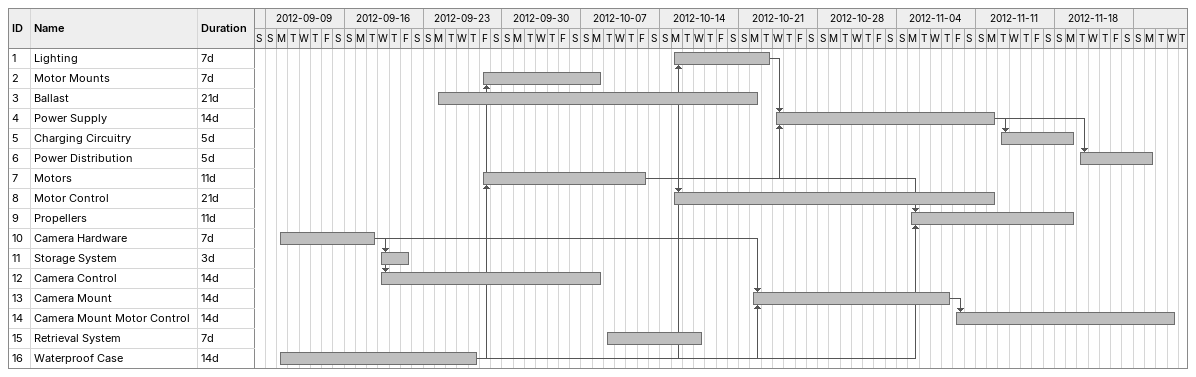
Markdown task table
| ID | Task | Duration | Start | Finish | Predecessors |
|---|---|---|---|---|---|
| 1 | Lighting | 7d | 2012-10-15 | 2012-10-23 | 16 |
| 2 | Motor Mounts | 7d | 2012-09-28 | 2012-10-08 | 16 |
| 3 | Ballast | 21d | 2012-09-24 | 2012-10-22 |  |
| 4 | Power Supply | 14d | 2012-10-24 | 2012-11-12 | 7, 1 |
| 5 | Charging Circuitry | 5d | 2012-11-13 | 2012-11-19 | 4 |
| 6 | Power Distribution | 5d | 2012-11-20 | 2012-11-26 | 4 |
| 7 | Motors | 11d | 2012-09-28 | 2012-10-12 | 16 |
| 8 | Motor Control | 21d | 2012-10-15 | 2012-11-12 | 7 |
| 9 | Propellers | 11d | 2012-11-05 | 2012-11-19 | 16, 7 |
| 10 | Camera Hardware | 7d | 2012-09-10 | 2012-09-18 |  |
| 11 | Storage System | 3d | 2012-09-19 | 2012-09-21 | 10 |
| 12 | Camera Control | 14d | 2012-09-19 | 2012-10-08 | 10 |
| 13 | Camera Mount | 14d | 2012-10-22 | 2012-11-08 | 10, 16 |
| 14 | Camera Mount Motor Control | 14d | 2012-11-09 | 2012-11-28 | 13 |
| 15 | Retrieval System | 7d | 2012-10-09 | 2012-10-17 |  |
| 16 | Waterproof Case | 14d | 2012-09-10 | 2012-09-27 |  |
